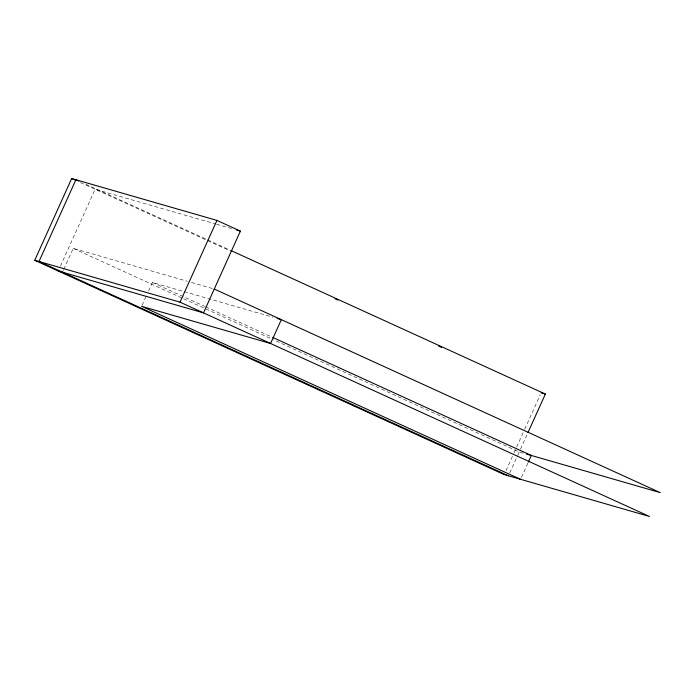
<?xml version="1.0" encoding="UTF-8"?>
<svg xmlns="http://www.w3.org/2000/svg" width="695" height="695" viewBox="0 0 695 695"><rect width="100%" height="100%" fill="white"/><g stroke="black" fill="none" stroke-linecap="round" stroke-linejoin="round"><path stroke-width="0.52" stroke-dasharray="3.48 2.61" d="M60.448 266.072L95.137 189.249L215.502 223.946M62.463 272.223L63.323 270.312M63.749 269.356L73.227 248.376L187.294 281.258M142.067 305.374L146.801 294.88M148.522 291.066L152.396 282.483L273.005 317.25M505.995 470.654L513.553 453.905M513.996 452.923L516.22 447.997M516.663 447.015L524.23 430.266M524.673 429.284L540.232 394.812M509.739 472.956L517.497 455.781M517.792 455.129L520.016 450.204M520.459 449.222L527.574 433.463M521.415 477.395L527.879 463.087M216.536 224.242L232.104 228.733M191.446 282.457L213.226 288.729M523.361 453.166L519.217 451.967L273.526 339.812M85.763 184.253L229.758 249.992M80.464 182.55L206.78 240.209M207.77 240.661L230.453 251.017M152.396 282.483L204.695 306.356M205.685 306.808L271.797 336.988M73.227 248.376L182.75 298.372M183.741 298.824L272.544 339.36"/><path stroke-width="1.04" d="M34.75 260.278L180.022 302.16L649.486 516.472L504.214 474.589L34.75 260.278L71.663 178.528L216.936 220.411L240.409 231.122L203.496 312.872L58.224 270.998M180.022 302.16L216.936 220.411M528.018 432.472L545.366 394.065L230.74 250.443M528.304 462.14L531.319 455.46L272.788 337.44M236.257 229.923L240.409 231.122M541.127 392.84L545.366 394.065M277.166 318.449L281.327 319.648L270.564 343.486L141.632 306.321L520.555 479.307M526.28 454.009L660.25 492.625L214.26 289.033M78.856 181.1L75.903 179.753L38.99 261.502L508.453 475.814M71.663 178.528L74.617 179.883M334.999 298.746L337.952 300.092M438.554 346.014L441.516 347.37"/></g></svg>
